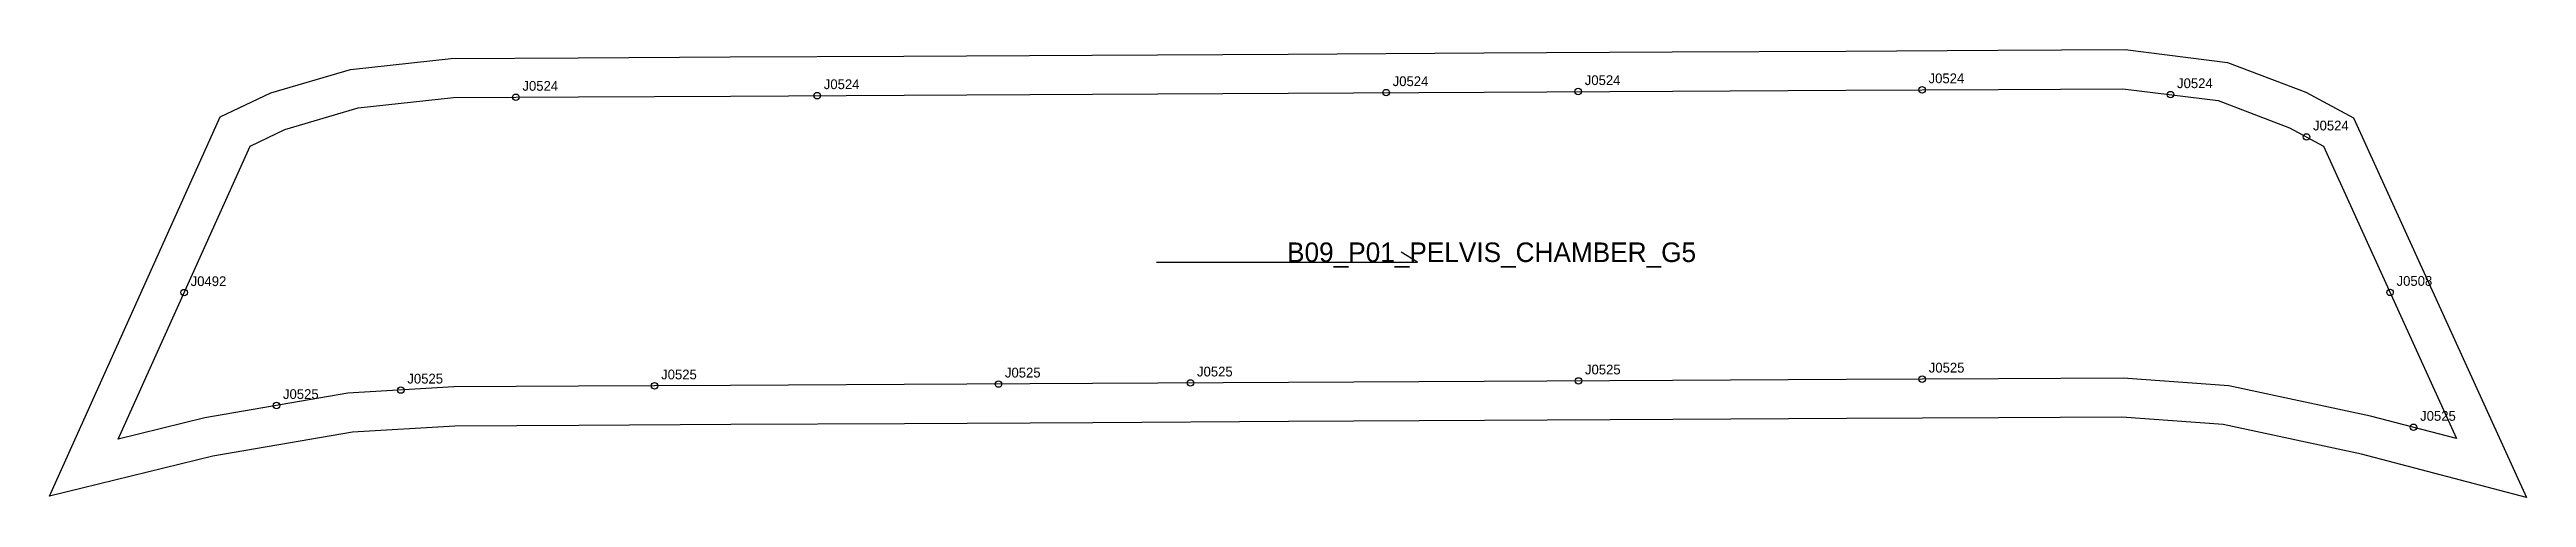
# Model space of a CAD drawing. Header units: millimetres. Extents: x -61 to 698, y -108 to 30.
import ezdxf

# ---------------------------------------------------------------- set-up
doc = ezdxf.new("R2010")
doc.units = ezdxf.units.MM
for name, color, linetype in [('CUT', 1, 'Continuous'), ('GRAIN', 3, 'Continuous'), ('LABEL', 7, 'Continuous'), ('NOTCH', 2, 'Continuous'), ('SEW', 5, 'Continuous')]:
    doc.layers.add(name, color=color, linetype=linetype)

msp = doc.modelspace()

# ---------------------------------------------------------------- linework, layer by layer
at = {"layer": 'CUT'}
msp.add_lwpolyline([(-9.14, 8.94), (6.32, 16.31), (30.78, 23.48), (61.64, 26.85), (100.51, 27.06), (147.13, 27.31), (200.31, 27.59), (258.02, 27.9), (318.03, 28.22), (378.05, 28.54), (435.75, 28.85), (488.94, 29.14), (535.55, 29.39), (574.59, 29.6), (605.93, 25.65), (629.92, 16.51), (644.54, 8.65), (697.5, -107.73), (646.95, -94.43), (604.59, -85.4), (573.52, -83.1), (535.74, -83.31), (489.12, -83.56), (435.94, -83.84), (378.23, -84.15), (318.22, -84.47), (258.21, -84.8), (200.5, -85.1), (147.32, -85.39), (100.7, -85.64), (62.77, -85.84), (31.37, -87.68), (-11.39, -95.08), (-61.45, -107.34), (-9.14, 8.94)], close=True, dxfattribs=at)
at = {"layer": 'GRAIN'}
for p, q in [((277.74, -35.55), (357.74, -35.55)), ((357.74, -35.55), (352.74, -32.55))]:
    msp.add_line(p, q, dxfattribs=at)
at = {"layer": 'NOTCH'}
for centre in [(81.45, 14.95), (173.79, 15.45), (348.1, 16.38), (406.96, 16.7), (512.31, 17.26), (588.44, 15.76), (630.11, 2.79), (-20.21, -44.92), (655.7, -44.85), (46.19, -74.8), (123.95, -73.52), (229.29, -72.95), (288.15, -72.63), (407.02, -72), (512.37, -71.43), (8.08, -79.53), (662.92, -86.22)]:
    msp.add_circle(centre, 1, dxfattribs=at)
at = {"layer": 'SEW'}
msp.add_lwpolyline([(0, 0), (10.62, 5.07), (33.13, 11.67), (62.32, 14.85), (100.58, 15.06), (147.19, 15.31), (200.38, 15.59), (258.08, 15.9), (318.1, 16.22), (378.11, 16.54), (435.82, 16.85), (489, 17.14), (535.61, 17.39), (573.87, 17.59), (603, 13.93), (624.92, 5.57), (635.29, 0), (676.11, -89.69), (649.73, -82.76), (606.29, -73.49), (573.93, -71.1), (535.67, -71.31), (489.06, -71.56), (435.88, -71.84), (378.17, -72.15), (318.16, -72.47), (258.14, -72.8), (200.44, -73.1), (147.25, -73.39), (100.64, -73.64), (62.38, -73.85), (29.99, -75.75), (-13.84, -83.32), (-40.42, -89.83)], close=True, dxfattribs=at)

# ---------------------------------------------------------------- texts
at = {"layer": 'LABEL'}
for s, height, p in [('J0524', 3, (83.45, 16.95)), ('J0524', 3, (175.79, 17.45)), ('J0524', 3, (350.1, 18.38)), ('J0524', 3, (408.96, 18.7)), ('J0524', 3, (514.31, 19.26)), ('J0524', 3, (590.44, 17.76)), ('J0524', 3, (632.11, 4.79)), ('B09_P01_PELVIS_CHAMBER_G5', 6, (317.74, -35.55)), ('J0492', 3, (-18.21, -42.92)), ('J0508', 3, (657.7, -42.85)), ('J0525', 3, (231.29, -70.95)), ('J0525', 3, (290.15, -70.63)), ('J0525', 3, (409.02, -70)), ('J0525', 3, (514.37, -69.43)), ('J0525', 3, (10.08, -77.53)), ('J0525', 3, (48.19, -72.8)), ('J0525', 3, (125.95, -71.52)), ('J0525', 3, (664.92, -84.22))]:
    msp.add_text(s, height=height, dxfattribs=at).set_placement(p)

doc.saveas('drawing.dxf')
